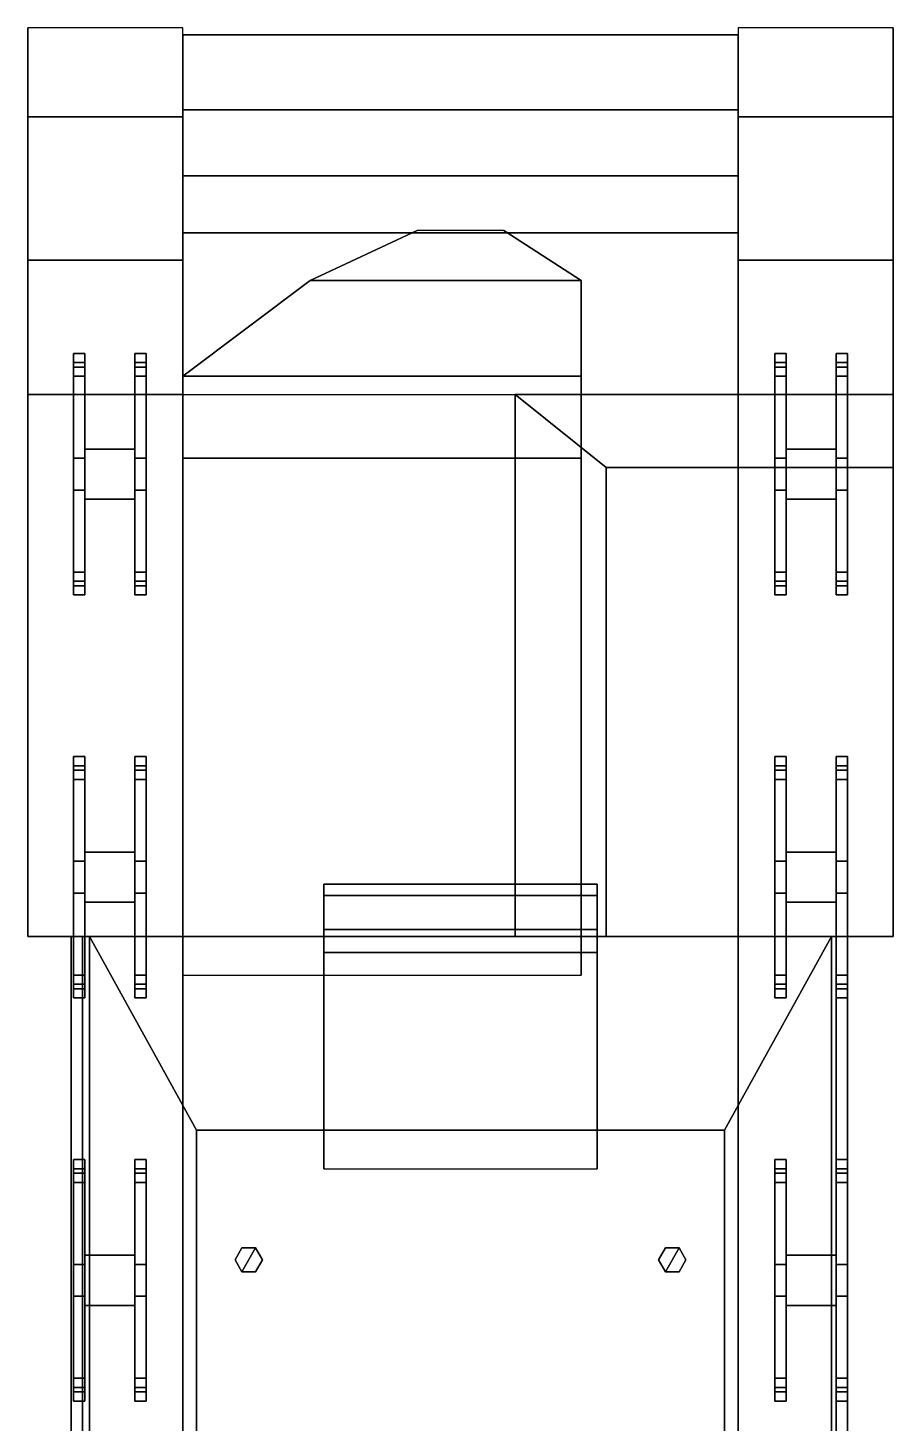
# Model space of a CAD drawing. Extents: x -1.9 to 1.9, y -4.58 to 5.12.
# Drawn here: x -1.9 to 1.9, y -1.01 to 5.12 of the extents above; entities that cross this region are included whole.
import ezdxf

# ---------------------------------------------------------------- set-up
doc = ezdxf.new("R2010")
doc.units = 0
doc.layers.get('0').update_dxf_attribs({"linetype": 'CONTINUOUS'})
doc.layers.add('BOGIE', color=5, linetype='CONTINUOUS')

msp = doc.modelspace()

# ---------------------------------------------------------------- linework, layer by layer
for points in [[(-1.22, 4.73, 1.7), (-1.22, 5.12, 1.32), (-1.9, 5.12, 1.32), (-1.9, 4.73, 1.7)], [(-1.9, 4.63, 0.69), (-1.9, 4.38, 0.55), (-1.9, 4.11, 0.48), (-1.9, 5.12, 1.32)], [(-1.9, 5.12, 1.32), (-1.9, 4.11, 0.48), (-1.9, 4.1, 1.7), (-1.9, 4.73, 1.7)], [(-1.22, 5.09, 1.44), (-1.22, 4.47, 1.64), (1.22, 4.47, 1.64), (1.22, 5.09, 1.44)], [(-1.22, 4.76, 0.66), (-1.22, 4.22, 0.52), (-1.22, 4.47, 1.64), (-1.22, 5.09, 1.44)], [(1.22, 5.09, 1.44), (1.22, 4.76, 0.66), (-1.22, 4.76, 0.66), (-1.22, 5.09, 1.44)], [(1.9, 4.73, 1.7), (1.9, 5.12, 1.32), (1.22, 5.12, 1.32), (1.22, 4.73, 1.7)], [(1.22, 4.47, 1.64), (1.22, 4.22, 0.52), (1.22, 4.76, 0.66), (1.22, 5.09, 1.44)], [(1.9, 4.1, 1.7), (1.9, 4.11, 0.48), (1.9, 5.12, 1.32), (1.9, 4.73, 1.7)], [(1.9, 4.11, 0.48), (1.9, 4.38, 0.55), (1.9, 4.63, 0.69), (1.9, 5.12, 1.32)], [(-1.22, 4.73, 1.7), (-1.22, 4.2643, 1.7), (-1.22, 4.2643, 1.7), (-1.22, 4.9507, 1.4849)], [(1.22, 4.9507, 1.4849), (1.22, 4.2643, 1.7), (1.22, 4.2643, 1.7), (1.22, 4.73, 1.7)], [(-1.9, 4.73, 1.7), (-1.9, 4.1, 1.7), (-1.22, 4.1, 1.7), (-1.22, 4.73, 1.7)], [(1.22, 4.76, 0.66), (1.22, 4.22, 0.52), (-1.22, 4.22, 0.52), (-1.22, 4.76, 0.66)], [(1.22, 4.73, 1.7), (1.22, 4.1, 1.7), (1.9, 4.1, 1.7), (1.9, 4.73, 1.7)], [(-1.22, 4.22, 0.52), (-1.22, -3.2, 0.52), (-1.22, -3.2, 1.64), (-1.22, 4.47, 1.64)], [(-1.22, 4.47, 1.64), (-1.22, 1.13, 1.64), (-1.22, 1.13, 1.92), (-1.22, 3.51, 1.92)], [(1.22, 3.51, 1.92), (1.22, 4.47, 1.64), (-1.22, 4.47, 1.64), (-1.22, 3.51, 1.92)], [(1.22, -3.2, 1.64), (1.22, -3.2, 0.52), (1.22, 4.22, 0.52), (1.22, 4.47, 1.64)], [(1.22, 1.13, 1.92), (1.22, 1.13, 1.64), (1.22, 4.47, 1.64), (1.22, 3.51, 1.92)], [(-0.19, 4.23, 1.71), (-0.66, 4.01, 1.77), (-0.66, 4.01, 1.86)], [(0.53, 4.01, 1.86), (0.19, 4.23, 1.71), (-0.19, 4.23, 1.71), (-0.66, 4.01, 1.86)], [(0.53, 4.01, 1.86), (0.53, 4.01, 1.77), (0.19, 4.23, 1.71), (0.53, 4.01, 1.86)], [(1.22, 4.22, 0.52), (1.22, -3.2, 0.52), (-1.22, -3.2, 0.52), (-1.22, 4.22, 0.52)], [(-1.9, 4.11, 0.48), (-1.9, 3.51, 0.48), (-1.9, 3.51, 1.92), (-1.9, 4.1, 1.7)], [(1.9, 3.51, 1.92), (1.9, 3.51, 0.48), (1.9, 4.11, 0.48), (1.9, 4.1, 1.7)], [(-1.9, 4.1, 1.7), (-1.9, 3.51, 1.92), (-1.22, 3.51, 1.92), (-1.22, 4.1, 1.7)], [(1.22, 4.1, 1.7), (1.22, 3.51, 1.92), (1.9, 3.51, 1.92), (1.9, 4.1, 1.7)], [(-0.66, 4.01, 1.77), (-1.22, 3.59, 1.89), (-1.22, 3.59, 2.13), (-0.66, 4.01, 1.86)], [(-0.66, 4.01, 1.86), (-1.22, 3.59, 2.13), (0.53, 3.59, 2.13), (0.53, 4.01, 1.86)], [(0.53, 3.59, 2.13), (0.53, 3.59, 1.89), (0.53, 4.01, 1.77), (0.53, 4.01, 1.86)], [(-1.22, 3.59, 1.89), (-1.22, 3.23, 1.92), (-1.22, 3.23, 2.35), (-1.22, 3.59, 2.13)], [(-1.22, 3.59, 2.13), (-1.22, 3.23, 2.35), (0.53, 3.23, 2.35), (0.53, 3.59, 2.13)], [(0.53, 3.23, 2.35), (0.53, 3.23, 1.92), (0.53, 3.59, 1.89), (0.53, 3.59, 2.13)], [(-1.9, 3.51, 0.48), (-1.9, 1.13, 0.48), (-1.9, 1.13, 1.92), (-1.9, 3.51, 1.92)], [(-1.9, 3.51, 1.92), (-1.9, 1.13, 1.92), (-1.22, 1.13, 1.92), (-1.22, 3.51, 1.92)], [(1.22, 3.51, 1.92), (1.22, 1.13, 1.92), (1.9, 1.13, 1.92), (1.9, 3.51, 1.92)], [(1.9, 1.13, 1.92), (1.9, 1.13, 0.48), (1.9, 3.51, 0.48), (1.9, 3.51, 1.92)], [(-1.22, 3.23, 2.35), (-1.22, 0.96, 2.35), (0.53, 0.96, 2.35), (0.53, 3.23, 2.35)], [(-1.22, 3.23, 1.92), (-1.22, 1.13, 1.92), (-1.22, 0.96, 2.35), (-1.22, 3.23, 2.35)], [(0.53, 0.96, 2.35), (0.53, 1.13, 1.92), (0.53, 3.23, 1.92), (0.53, 3.23, 2.35)], [(-0.6, 1.36, 2.35), (-0.6, 1.31, 2.35), (-0.6, 1.31, 2.82), (-0.6, 1.36, 2.61)], [(0.6, 1.36, 2.61), (0.6, 1.36, 2.35), (-0.6, 1.36, 2.35), (-0.6, 1.36, 2.61)], [(-0.6, 1.36, 2.61), (-0.6, 1.31, 2.82), (0.6, 1.31, 2.82), (0.6, 1.36, 2.61)], [(0.6, 1.31, 2.82), (0.6, 1.31, 2.35), (0.6, 1.36, 2.35), (0.6, 1.36, 2.61)], [(-0.6, 1.31, 2.35), (-0.6, 1.16, 2.35), (-0.6, 1.16, 3.24), (-0.6, 1.31, 2.82)], [(-0.6, 1.31, 2.82), (-0.6, 1.16, 3.24), (0.6, 1.16, 3.24), (0.6, 1.31, 2.82)], [(0.6, 1.16, 3.24), (0.6, 1.16, 2.35), (0.6, 1.31, 2.35), (0.6, 1.31, 2.82)], [(-1.9, 1.13, 1.92), (-1.9, 1.13, 0.48), (-1.22, 1.13, 0.48), (-1.22, 1.13, 1.92)], [(-1.71, 1.13, 0.48), (-1.71, -3.04, 0.48), (-1.71, -3.04, 1.3), (-1.71, 1.13, 1.3)], [(-1.66, 1.13, 0.48), (-1.66, -3.04, 0.48), (-1.71, -3.04, 0.48), (-1.71, 1.13, 0.48)], [(-1.71, 1.13, 1.3), (-1.71, -3.04, 1.3), (-1.66, -3.04, 1.3), (-1.66, 1.13, 1.3)], [(-1.66, -3.04, 1.3), (-1.66, -3.04, 0.48), (-1.66, 1.13, 0.48), (-1.66, 1.13, 1.3)], [(-0.6, 1.16, 2.35), (-0.6, 1.06, 2.35), (-0.6, 1.06, 3.36), (-0.6, 1.16, 3.24)], [(-0.6, 1.16, 3.24), (-0.6, 1.06, 3.36), (0.6, 1.06, 3.36), (0.6, 1.16, 3.24)], [(0.6, 1.06, 3.36), (0.6, 1.06, 2.35), (0.6, 1.16, 2.35), (0.6, 1.16, 3.24)], [(1.22, 1.13, 1.92), (1.22, 1.13, 0.48), (1.9, 1.13, 0.48), (1.9, 1.13, 1.92)], [(1.65, 1.13, 0.48), (1.65, -3.04, 0.48), (1.65, -3.04, 1.3), (1.65, 1.13, 1.3)], [(1.7, 1.13, 0.48), (1.7, -3.04, 0.48), (1.65, -3.04, 0.48), (1.65, 1.13, 0.48)], [(1.65, 1.13, 1.3), (1.65, -3.04, 1.3), (1.7, -3.04, 1.3), (1.7, 1.13, 1.3)], [(1.7, -3.04, 1.3), (1.7, -3.04, 0.48), (1.7, 1.13, 0.48), (1.7, 1.13, 1.3)], [(-0.6, 1.06, 2.35), (-0.6, 0.96, 2.35), (-0.6, 0.11, 3.35), (-0.6, 1.06, 3.36)], [(-0.6, 1.06, 3.36), (-0.6, 0.11, 3.35), (0.6, 0.11, 3.35), (0.6, 1.06, 3.36)], [(0.6, 0.11, 3.35), (0.6, 0.96, 2.35), (0.6, 1.06, 2.35), (0.6, 1.06, 3.36)], [(-0.96, -0.238, 3.35), (-0.99, -0.29, 3.35), (-0.99, -0.29, 3.56), (-0.96, -0.238, 3.56)], [(-0.96, -0.238, 3.56), (-0.99, -0.29, 3.56), (-0.96, -0.342, 3.56), (-0.9, -0.238, 3.56)], [(-0.9, -0.238, 3.35), (-0.96, -0.238, 3.35), (-0.96, -0.238, 3.56), (-0.9, -0.238, 3.56)], [(-0.9, -0.238, 3.56), (-0.96, -0.342, 3.56), (-0.9, -0.342, 3.56), (-0.87, -0.29, 3.56)], [(-0.87, -0.29, 3.35), (-0.9, -0.238, 3.35), (-0.9, -0.238, 3.56), (-0.87, -0.29, 3.56)], [(0.9, -0.238, 3.35), (0.87, -0.29, 3.35), (0.87, -0.29, 3.56), (0.9, -0.238, 3.56)], [(0.9, -0.238, 3.56), (0.87, -0.29, 3.56), (0.9, -0.342, 3.56), (0.96, -0.238, 3.56)], [(0.96, -0.238, 3.35), (0.9, -0.238, 3.35), (0.9, -0.238, 3.56), (0.96, -0.238, 3.56)], [(0.96, -0.238, 3.56), (0.9, -0.342, 3.56), (0.96, -0.342, 3.56), (0.99, -0.29, 3.56)], [(0.99, -0.29, 3.35), (0.96, -0.238, 3.35), (0.96, -0.238, 3.56), (0.99, -0.29, 3.56)], [(-0.99, -0.29, 3.35), (-0.96, -0.342, 3.35), (-0.96, -0.342, 3.56), (-0.99, -0.29, 3.56)], [(-0.9, -0.342, 3.35), (-0.87, -0.29, 3.35), (-0.87, -0.29, 3.56), (-0.9, -0.342, 3.56)], [(0.87, -0.29, 3.35), (0.9, -0.342, 3.35), (0.9, -0.342, 3.56), (0.87, -0.29, 3.56)], [(0.96, -0.342, 3.35), (0.99, -0.29, 3.35), (0.99, -0.29, 3.56), (0.96, -0.342, 3.56)], [(-0.96, -0.342, 3.35), (-0.9, -0.342, 3.35), (-0.9, -0.342, 3.56), (-0.96, -0.342, 3.56)], [(0.9, -0.342, 3.35), (0.96, -0.342, 3.35), (0.96, -0.342, 3.56), (0.9, -0.342, 3.56)]]:
    msp.add_3dface(points)
at = {"color": 0}
for points in [[(0.24, 3.51, 1.92), (0.24, 1.13, 1.92), (0.64, 1.13, 2.52), (0.64, 3.19, 2.52)], [(1.9, 3.19, 2.52), (1.9, 3.51, 1.92), (0.24, 3.51, 1.92), (0.64, 3.19, 2.52)], [(1.9, 3.51, 1.92), (1.9, 1.13, 1.92), (0.24, 1.13, 1.92), (0.24, 3.51, 1.92)], [(1.9, 1.13, 2.52), (1.9, 1.13, 1.92), (1.9, 3.51, 1.92), (1.9, 3.19, 2.52)], [(0.64, 3.19, 2.52), (0.64, 1.13, 2.52), (1.9, 1.13, 2.52), (1.9, 3.19, 2.52)], [(1.63, 1.13, 2.11), (1.63, 1.13, 1.64), (-1.63, 1.13, 1.64), (-1.63, 1.13, 2.11)], [(-1.63, 1.13, 1.64), (-1.63, -4.58, 1.64), (-1.63, -4.58, 2.18), (-1.63, 1.13, 2.11)], [(-1.63, 1.13, 2.11), (-1.63, -4.55, 2.1796), (-1.16, -3.86, 3.37), (-1.16, 0.28, 3.35)], [(1.16, 0.28, 3.35), (1.63, 1.13, 2.11), (-1.63, 1.13, 2.11), (-1.16, 0.28, 3.35)], [(-1.22, 1.13, 1.64), (-1.22, -4.58, 1.64), (-1.63, -4.58, 1.64), (-1.63, 1.13, 1.64)], [(0.64, 1.13, 2.52), (0.24, 1.13, 1.92), (1.9, 1.13, 1.92), (1.9, 1.13, 2.52)], [(1.16, -3.86, 3.37), (1.63, -4.55, 2.1796), (1.63, 1.13, 2.11), (1.16, 0.28, 3.35)], [(1.63, 1.13, 1.64), (1.63, -4.58, 1.64), (1.22, -4.58, 1.64), (1.22, 1.13, 1.64)], [(1.63, -4.58, 2.18), (1.63, -4.58, 1.64), (1.63, 1.13, 1.64), (1.63, 1.13, 2.11)], [(-1.16, 0.28, 3.35), (-1.16, -3.86, 3.37), (1.16, -3.86, 3.37), (1.16, 0.28, 3.35)]]:
    msp.add_3dface(points, dxfattribs=at)
at = {"layer": 'BOGIE'}
for points in [[(-1.7, 3.69, 0.4), (-1.7, 3.69, 0.35), (-1.7, 3.65, 0.31), (-1.7, 3.63, 0.45)], [(-1.65, 3.69, 0.4), (-1.65, 3.69, 0.35), (-1.7, 3.69, 0.35), (-1.7, 3.69, 0.4)], [(-1.7, 3.65, 0.31), (-1.7, 3.69, 0.35), (-1.65, 3.69, 0.35), (-1.65, 3.65, 0.31)], [(-1.65, 3.63, 0.45), (-1.65, 3.69, 0.4), (-1.7, 3.69, 0.4), (-1.7, 3.63, 0.45)], [(-1.65, 3.65, 0.31), (-1.65, 3.69, 0.35), (-1.65, 3.69, 0.4), (-1.65, 3.63, 0.45)], [(-1.38, 3.63, 0.45), (-1.38, 3.69, 0.4), (-1.43, 3.69, 0.4), (-1.43, 3.63, 0.45)], [(-1.43, 3.65, 0.31), (-1.43, 3.69, 0.35), (-1.38, 3.69, 0.35), (-1.38, 3.65, 0.31)], [(-1.38, 3.69, 0.4), (-1.38, 3.69, 0.35), (-1.43, 3.69, 0.35), (-1.43, 3.69, 0.4)], [(-1.43, 3.69, 0.4), (-1.43, 3.69, 0.35), (-1.43, 3.65, 0.31), (-1.43, 3.63, 0.45)], [(-1.38, 3.65, 0.31), (-1.38, 3.69, 0.35), (-1.38, 3.69, 0.4), (-1.38, 3.63, 0.45)], [(1.43, 3.63, 0.45), (1.43, 3.69, 0.4), (1.38, 3.69, 0.4), (1.38, 3.63, 0.45)], [(1.38, 3.65, 0.31), (1.38, 3.69, 0.35), (1.43, 3.69, 0.35), (1.43, 3.65, 0.31)], [(1.43, 3.69, 0.4), (1.43, 3.69, 0.35), (1.38, 3.69, 0.35), (1.38, 3.69, 0.4)], [(1.38, 3.69, 0.4), (1.38, 3.69, 0.35), (1.38, 3.65, 0.31), (1.38, 3.63, 0.45)], [(1.43, 3.65, 0.31), (1.43, 3.69, 0.35), (1.43, 3.69, 0.4), (1.43, 3.63, 0.45)], [(1.65, 3.69, 0.4), (1.65, 3.69, 0.35), (1.65, 3.65, 0.31), (1.65, 3.63, 0.45)], [(1.7, 3.69, 0.4), (1.7, 3.69, 0.35), (1.65, 3.69, 0.35), (1.65, 3.69, 0.4)], [(1.65, 3.65, 0.31), (1.65, 3.69, 0.35), (1.7, 3.69, 0.35), (1.7, 3.65, 0.31)], [(1.7, 3.63, 0.45), (1.7, 3.69, 0.4), (1.65, 3.69, 0.4), (1.65, 3.63, 0.45)], [(1.7, 3.65, 0.31), (1.7, 3.69, 0.35), (1.7, 3.69, 0.4), (1.7, 3.63, 0.45)], [(-1.7, 3.65, 0.31), (-1.7, 3.59, 0.29), (-1.7, 3.23, 0.24), (-1.7, 3.63, 0.45)], [(-1.65, 3.65, 0.31), (-1.65, 3.59, 0.29), (-1.7, 3.59, 0.29), (-1.7, 3.65, 0.31)], [(-1.7, 3.23, 0.24), (-1.7, 3.09, 0.24), (-1.7, 2.69, 0.45), (-1.7, 3.63, 0.45)], [(-1.7, 3.63, 0.45), (-1.7, 2.69, 0.45), (-1.65, 2.69, 0.45), (-1.65, 3.63, 0.45)], [(-1.65, 3.23, 0.24), (-1.65, 3.59, 0.29), (-1.65, 3.65, 0.31), (-1.65, 3.63, 0.45)], [(-1.65, 2.69, 0.45), (-1.65, 3.09, 0.24), (-1.65, 3.23, 0.24), (-1.65, 3.63, 0.45)], [(-1.43, 3.65, 0.31), (-1.43, 3.59, 0.29), (-1.43, 3.23, 0.24), (-1.43, 3.63, 0.45)], [(-1.38, 3.65, 0.31), (-1.38, 3.59, 0.29), (-1.43, 3.59, 0.29), (-1.43, 3.65, 0.31)], [(-1.43, 3.63, 0.45), (-1.43, 2.69, 0.45), (-1.38, 2.69, 0.45), (-1.38, 3.63, 0.45)], [(-1.43, 3.23, 0.24), (-1.43, 3.09, 0.24), (-1.43, 2.69, 0.45), (-1.43, 3.63, 0.45)], [(-1.38, 3.23, 0.24), (-1.38, 3.59, 0.29), (-1.38, 3.65, 0.31), (-1.38, 3.63, 0.45)], [(-1.38, 2.69, 0.45), (-1.38, 3.09, 0.24), (-1.38, 3.23, 0.24), (-1.38, 3.63, 0.45)], [(1.38, 3.65, 0.31), (1.38, 3.59, 0.29), (1.38, 3.23, 0.24), (1.38, 3.63, 0.45)], [(1.43, 3.65, 0.31), (1.43, 3.59, 0.29), (1.38, 3.59, 0.29), (1.38, 3.65, 0.31)], [(1.38, 3.63, 0.45), (1.38, 2.69, 0.45), (1.43, 2.69, 0.45), (1.43, 3.63, 0.45)], [(1.38, 3.23, 0.24), (1.38, 3.09, 0.24), (1.38, 2.69, 0.45), (1.38, 3.63, 0.45)], [(1.43, 3.23, 0.24), (1.43, 3.59, 0.29), (1.43, 3.65, 0.31), (1.43, 3.63, 0.45)], [(1.43, 2.69, 0.45), (1.43, 3.09, 0.24), (1.43, 3.23, 0.24), (1.43, 3.63, 0.45)], [(1.65, 3.65, 0.31), (1.65, 3.59, 0.29), (1.65, 3.23, 0.24), (1.65, 3.63, 0.45)], [(1.7, 3.65, 0.31), (1.7, 3.59, 0.29), (1.65, 3.59, 0.29), (1.65, 3.65, 0.31)], [(1.65, 3.23, 0.24), (1.65, 3.09, 0.24), (1.65, 2.69, 0.45), (1.65, 3.63, 0.45)], [(1.65, 3.63, 0.45), (1.65, 2.69, 0.45), (1.7, 2.69, 0.45), (1.7, 3.63, 0.45)], [(1.7, 3.23, 0.24), (1.7, 3.59, 0.29), (1.7, 3.65, 0.31), (1.7, 3.63, 0.45)], [(1.7, 2.69, 0.45), (1.7, 3.09, 0.24), (1.7, 3.23, 0.24), (1.7, 3.63, 0.45)], [(-1.7, 3.23, 0.24), (-1.7, 3.59, 0.29), (-1.65, 3.59, 0.29), (-1.65, 3.23, 0.24)], [(-1.43, 3.23, 0.24), (-1.43, 3.59, 0.29), (-1.38, 3.59, 0.29), (-1.38, 3.23, 0.24)], [(1.38, 3.23, 0.24), (1.38, 3.59, 0.29), (1.43, 3.59, 0.29), (1.43, 3.23, 0.24)], [(1.65, 3.23, 0.24), (1.65, 3.59, 0.29), (1.7, 3.59, 0.29), (1.7, 3.23, 0.24)], [(-1.65, 3.27, 0.33), (-1.65, 3.05, 0.33), (-1.65, 3.05, 1.17), (-1.65, 3.27, 1.17)], [(-1.43, 3.27, 1.17), (-1.43, 3.27, 0.33), (-1.65, 3.27, 0.33), (-1.65, 3.27, 1.17)], [(-1.43, 3.27, 0.33), (-1.43, 3.05, 0.33), (-1.65, 3.05, 0.33), (-1.65, 3.27, 0.33)], [(-1.65, 3.27, 1.17), (-1.65, 3.05, 1.17), (-1.43, 3.05, 1.17), (-1.43, 3.27, 1.17)], [(-1.43, 3.05, 1.17), (-1.43, 3.05, 0.33), (-1.43, 3.27, 0.33), (-1.43, 3.27, 1.17)], [(1.65, 3.27, 1.17), (1.65, 3.27, 0.33), (1.43, 3.27, 0.33), (1.43, 3.27, 1.17)], [(1.43, 3.27, 0.33), (1.43, 3.05, 0.33), (1.43, 3.05, 1.17), (1.43, 3.27, 1.17)], [(1.65, 3.27, 0.33), (1.65, 3.05, 0.33), (1.43, 3.05, 0.33), (1.43, 3.27, 0.33)], [(1.43, 3.27, 1.17), (1.43, 3.05, 1.17), (1.65, 3.05, 1.17), (1.65, 3.27, 1.17)], [(1.65, 3.05, 1.17), (1.65, 3.05, 0.33), (1.65, 3.27, 0.33), (1.65, 3.27, 1.17)], [(-1.65, 3.23, 0.24), (-1.65, 3.09, 0.24), (-1.7, 3.09, 0.24), (-1.7, 3.23, 0.24)], [(-1.38, 3.23, 0.24), (-1.38, 3.09, 0.24), (-1.43, 3.09, 0.24), (-1.43, 3.23, 0.24)], [(1.43, 3.23, 0.24), (1.43, 3.09, 0.24), (1.38, 3.09, 0.24), (1.38, 3.23, 0.24)], [(1.7, 3.23, 0.24), (1.7, 3.09, 0.24), (1.65, 3.09, 0.24), (1.65, 3.23, 0.24)], [(-1.65, 3.09, 0.24), (-1.65, 2.73, 0.29), (-1.7, 2.73, 0.29), (-1.7, 3.09, 0.24)], [(-1.7, 3.09, 0.24), (-1.7, 2.73, 0.29), (-1.7, 2.67, 0.31), (-1.7, 2.69, 0.45)], [(-1.65, 2.67, 0.31), (-1.65, 2.73, 0.29), (-1.65, 3.09, 0.24), (-1.65, 2.69, 0.45)], [(-1.43, 3.09, 0.24), (-1.43, 2.73, 0.29), (-1.43, 2.67, 0.31), (-1.43, 2.69, 0.45)], [(-1.38, 3.09, 0.24), (-1.38, 2.73, 0.29), (-1.43, 2.73, 0.29), (-1.43, 3.09, 0.24)], [(-1.38, 2.67, 0.31), (-1.38, 2.73, 0.29), (-1.38, 3.09, 0.24), (-1.38, 2.69, 0.45)], [(1.38, 3.09, 0.24), (1.38, 2.73, 0.29), (1.38, 2.67, 0.31), (1.38, 2.69, 0.45)], [(1.43, 3.09, 0.24), (1.43, 2.73, 0.29), (1.38, 2.73, 0.29), (1.38, 3.09, 0.24)], [(1.43, 2.67, 0.31), (1.43, 2.73, 0.29), (1.43, 3.09, 0.24), (1.43, 2.69, 0.45)], [(1.7, 3.09, 0.24), (1.7, 2.73, 0.29), (1.65, 2.73, 0.29), (1.65, 3.09, 0.24)], [(1.65, 3.09, 0.24), (1.65, 2.73, 0.29), (1.65, 2.67, 0.31), (1.65, 2.69, 0.45)], [(1.7, 2.67, 0.31), (1.7, 2.73, 0.29), (1.7, 3.09, 0.24), (1.7, 2.69, 0.45)], [(-1.65, 3.05, 1.17), (-1.65, 3.05, 0.33), (-1.43, 3.05, 0.33), (-1.43, 3.05, 1.17)], [(1.43, 3.05, 1.17), (1.43, 3.05, 0.33), (1.65, 3.05, 0.33), (1.65, 3.05, 1.17)], [(-1.7, 2.67, 0.31), (-1.7, 2.73, 0.29), (-1.65, 2.73, 0.29), (-1.65, 2.67, 0.31)], [(-1.43, 2.67, 0.31), (-1.43, 2.73, 0.29), (-1.38, 2.73, 0.29), (-1.38, 2.67, 0.31)], [(1.38, 2.67, 0.31), (1.38, 2.73, 0.29), (1.43, 2.73, 0.29), (1.43, 2.67, 0.31)], [(1.65, 2.67, 0.31), (1.65, 2.73, 0.29), (1.7, 2.73, 0.29), (1.7, 2.67, 0.31)], [(-1.7, 2.67, 0.31), (-1.7, 2.63, 0.35), (-1.7, 2.63, 0.4), (-1.7, 2.69, 0.45)], [(-1.7, 2.69, 0.45), (-1.7, 2.63, 0.4), (-1.65, 2.63, 0.4), (-1.65, 2.69, 0.45)], [(-1.65, 2.67, 0.31), (-1.65, 2.63, 0.35), (-1.7, 2.63, 0.35), (-1.7, 2.67, 0.31)], [(-1.65, 2.63, 0.4), (-1.65, 2.63, 0.35), (-1.65, 2.67, 0.31), (-1.65, 2.69, 0.45)], [(-1.43, 2.69, 0.45), (-1.43, 2.63, 0.4), (-1.38, 2.63, 0.4), (-1.38, 2.69, 0.45)], [(-1.43, 2.67, 0.31), (-1.43, 2.63, 0.35), (-1.43, 2.63, 0.4), (-1.43, 2.69, 0.45)], [(-1.38, 2.67, 0.31), (-1.38, 2.63, 0.35), (-1.43, 2.63, 0.35), (-1.43, 2.67, 0.31)], [(-1.38, 2.63, 0.4), (-1.38, 2.63, 0.35), (-1.38, 2.67, 0.31), (-1.38, 2.69, 0.45)], [(1.38, 2.69, 0.45), (1.38, 2.63, 0.4), (1.43, 2.63, 0.4), (1.43, 2.69, 0.45)], [(1.38, 2.67, 0.31), (1.38, 2.63, 0.35), (1.38, 2.63, 0.4), (1.38, 2.69, 0.45)], [(1.43, 2.67, 0.31), (1.43, 2.63, 0.35), (1.38, 2.63, 0.35), (1.38, 2.67, 0.31)], [(1.43, 2.63, 0.4), (1.43, 2.63, 0.35), (1.43, 2.67, 0.31), (1.43, 2.69, 0.45)], [(1.65, 2.67, 0.31), (1.65, 2.63, 0.35), (1.65, 2.63, 0.4), (1.65, 2.69, 0.45)], [(1.65, 2.69, 0.45), (1.65, 2.63, 0.4), (1.7, 2.63, 0.4), (1.7, 2.69, 0.45)], [(1.7, 2.67, 0.31), (1.7, 2.63, 0.35), (1.65, 2.63, 0.35), (1.65, 2.67, 0.31)], [(1.7, 2.63, 0.4), (1.7, 2.63, 0.35), (1.7, 2.67, 0.31), (1.7, 2.69, 0.45)], [(-1.7, 2.63, 0.4), (-1.7, 2.63, 0.35), (-1.65, 2.63, 0.35), (-1.65, 2.63, 0.4)], [(-1.43, 2.63, 0.4), (-1.43, 2.63, 0.35), (-1.38, 2.63, 0.35), (-1.38, 2.63, 0.4)], [(1.38, 2.63, 0.4), (1.38, 2.63, 0.35), (1.43, 2.63, 0.35), (1.43, 2.63, 0.4)], [(1.65, 2.63, 0.4), (1.65, 2.63, 0.35), (1.7, 2.63, 0.35), (1.7, 2.63, 0.4)], [(-1.7, 1.92, 0.4), (-1.7, 1.92, 0.35), (-1.7, 1.88, 0.31), (-1.7, 1.86, 0.45)], [(-1.65, 1.92, 0.4), (-1.65, 1.92, 0.35), (-1.7, 1.92, 0.35), (-1.7, 1.92, 0.4)], [(-1.7, 1.88, 0.31), (-1.7, 1.92, 0.35), (-1.65, 1.92, 0.35), (-1.65, 1.88, 0.31)], [(-1.65, 1.86, 0.45), (-1.65, 1.92, 0.4), (-1.7, 1.92, 0.4), (-1.7, 1.86, 0.45)], [(-1.65, 1.88, 0.31), (-1.65, 1.92, 0.35), (-1.65, 1.92, 0.4), (-1.65, 1.86, 0.45)], [(-1.38, 1.86, 0.45), (-1.38, 1.92, 0.4), (-1.43, 1.92, 0.4), (-1.43, 1.86, 0.45)], [(-1.43, 1.88, 0.31), (-1.43, 1.92, 0.35), (-1.38, 1.92, 0.35), (-1.38, 1.88, 0.31)], [(-1.38, 1.92, 0.4), (-1.38, 1.92, 0.35), (-1.43, 1.92, 0.35), (-1.43, 1.92, 0.4)], [(-1.43, 1.92, 0.4), (-1.43, 1.92, 0.35), (-1.43, 1.88, 0.31), (-1.43, 1.86, 0.45)], [(-1.38, 1.88, 0.31), (-1.38, 1.92, 0.35), (-1.38, 1.92, 0.4), (-1.38, 1.86, 0.45)], [(1.43, 1.86, 0.45), (1.43, 1.92, 0.4), (1.38, 1.92, 0.4), (1.38, 1.86, 0.45)], [(1.38, 1.88, 0.31), (1.38, 1.92, 0.35), (1.43, 1.92, 0.35), (1.43, 1.88, 0.31)], [(1.43, 1.92, 0.4), (1.43, 1.92, 0.35), (1.38, 1.92, 0.35), (1.38, 1.92, 0.4)], [(1.38, 1.92, 0.4), (1.38, 1.92, 0.35), (1.38, 1.88, 0.31), (1.38, 1.86, 0.45)], [(1.43, 1.88, 0.31), (1.43, 1.92, 0.35), (1.43, 1.92, 0.4), (1.43, 1.86, 0.45)], [(1.65, 1.92, 0.4), (1.65, 1.92, 0.35), (1.65, 1.88, 0.31), (1.65, 1.86, 0.45)], [(1.7, 1.92, 0.4), (1.7, 1.92, 0.35), (1.65, 1.92, 0.35), (1.65, 1.92, 0.4)], [(1.65, 1.88, 0.31), (1.65, 1.92, 0.35), (1.7, 1.92, 0.35), (1.7, 1.88, 0.31)], [(1.7, 1.86, 0.45), (1.7, 1.92, 0.4), (1.65, 1.92, 0.4), (1.65, 1.86, 0.45)], [(1.7, 1.88, 0.31), (1.7, 1.92, 0.35), (1.7, 1.92, 0.4), (1.7, 1.86, 0.45)], [(-1.7, 1.88, 0.31), (-1.7, 1.82, 0.29), (-1.7, 1.46, 0.24), (-1.7, 1.86, 0.45)], [(-1.65, 1.88, 0.31), (-1.65, 1.82, 0.29), (-1.7, 1.82, 0.29), (-1.7, 1.88, 0.31)], [(-1.7, 1.46, 0.24), (-1.7, 1.32, 0.24), (-1.7, 0.92, 0.45), (-1.7, 1.86, 0.45)], [(-1.7, 1.86, 0.45), (-1.7, 0.92, 0.45), (-1.65, 0.92, 0.45), (-1.65, 1.86, 0.45)], [(-1.65, 1.46, 0.24), (-1.65, 1.82, 0.29), (-1.65, 1.88, 0.31), (-1.65, 1.86, 0.45)], [(-1.65, 0.92, 0.45), (-1.65, 1.32, 0.24), (-1.65, 1.46, 0.24), (-1.65, 1.86, 0.45)], [(-1.43, 1.88, 0.31), (-1.43, 1.82, 0.29), (-1.43, 1.46, 0.24), (-1.43, 1.86, 0.45)], [(-1.38, 1.88, 0.31), (-1.38, 1.82, 0.29), (-1.43, 1.82, 0.29), (-1.43, 1.88, 0.31)], [(-1.43, 1.86, 0.45), (-1.43, 0.92, 0.45), (-1.38, 0.92, 0.45), (-1.38, 1.86, 0.45)], [(-1.43, 1.46, 0.24), (-1.43, 1.32, 0.24), (-1.43, 0.92, 0.45), (-1.43, 1.86, 0.45)], [(-1.38, 1.46, 0.24), (-1.38, 1.82, 0.29), (-1.38, 1.88, 0.31), (-1.38, 1.86, 0.45)], [(-1.38, 0.92, 0.45), (-1.38, 1.32, 0.24), (-1.38, 1.46, 0.24), (-1.38, 1.86, 0.45)], [(1.38, 1.88, 0.31), (1.38, 1.82, 0.29), (1.38, 1.46, 0.24), (1.38, 1.86, 0.45)], [(1.43, 1.88, 0.31), (1.43, 1.82, 0.29), (1.38, 1.82, 0.29), (1.38, 1.88, 0.31)], [(1.38, 1.86, 0.45), (1.38, 0.92, 0.45), (1.43, 0.92, 0.45), (1.43, 1.86, 0.45)], [(1.38, 1.46, 0.24), (1.38, 1.32, 0.24), (1.38, 0.92, 0.45), (1.38, 1.86, 0.45)], [(1.43, 1.46, 0.24), (1.43, 1.82, 0.29), (1.43, 1.88, 0.31), (1.43, 1.86, 0.45)], [(1.43, 0.92, 0.45), (1.43, 1.32, 0.24), (1.43, 1.46, 0.24), (1.43, 1.86, 0.45)], [(1.65, 1.88, 0.31), (1.65, 1.82, 0.29), (1.65, 1.46, 0.24), (1.65, 1.86, 0.45)], [(1.7, 1.88, 0.31), (1.7, 1.82, 0.29), (1.65, 1.82, 0.29), (1.65, 1.88, 0.31)], [(1.65, 1.46, 0.24), (1.65, 1.32, 0.24), (1.65, 0.92, 0.45), (1.65, 1.86, 0.45)], [(1.65, 1.86, 0.45), (1.65, 0.92, 0.45), (1.7, 0.92, 0.45), (1.7, 1.86, 0.45)], [(1.7, 1.46, 0.24), (1.7, 1.82, 0.29), (1.7, 1.88, 0.31), (1.7, 1.86, 0.45)], [(1.7, 0.92, 0.45), (1.7, 1.32, 0.24), (1.7, 1.46, 0.24), (1.7, 1.86, 0.45)], [(-1.7, 1.46, 0.24), (-1.7, 1.82, 0.29), (-1.65, 1.82, 0.29), (-1.65, 1.46, 0.24)], [(-1.43, 1.46, 0.24), (-1.43, 1.82, 0.29), (-1.38, 1.82, 0.29), (-1.38, 1.46, 0.24)], [(1.38, 1.46, 0.24), (1.38, 1.82, 0.29), (1.43, 1.82, 0.29), (1.43, 1.46, 0.24)], [(1.65, 1.46, 0.24), (1.65, 1.82, 0.29), (1.7, 1.82, 0.29), (1.7, 1.46, 0.24)], [(-1.65, 1.5, 0.33), (-1.65, 1.28, 0.33), (-1.65, 1.28, 1.17), (-1.65, 1.5, 1.17)], [(-1.43, 1.5, 1.17), (-1.43, 1.5, 0.33), (-1.65, 1.5, 0.33), (-1.65, 1.5, 1.17)], [(-1.43, 1.5, 0.33), (-1.43, 1.28, 0.33), (-1.65, 1.28, 0.33), (-1.65, 1.5, 0.33)], [(-1.65, 1.5, 1.17), (-1.65, 1.28, 1.17), (-1.43, 1.28, 1.17), (-1.43, 1.5, 1.17)], [(-1.43, 1.28, 1.17), (-1.43, 1.28, 0.33), (-1.43, 1.5, 0.33), (-1.43, 1.5, 1.17)], [(1.65, 1.5, 1.17), (1.65, 1.5, 0.33), (1.43, 1.5, 0.33), (1.43, 1.5, 1.17)], [(1.43, 1.5, 0.33), (1.43, 1.28, 0.33), (1.43, 1.28, 1.17), (1.43, 1.5, 1.17)], [(1.65, 1.5, 0.33), (1.65, 1.28, 0.33), (1.43, 1.28, 0.33), (1.43, 1.5, 0.33)], [(1.43, 1.5, 1.17), (1.43, 1.28, 1.17), (1.65, 1.28, 1.17), (1.65, 1.5, 1.17)], [(1.65, 1.28, 1.17), (1.65, 1.28, 0.33), (1.65, 1.5, 0.33), (1.65, 1.5, 1.17)], [(-1.65, 1.46, 0.24), (-1.65, 1.32, 0.24), (-1.7, 1.32, 0.24), (-1.7, 1.46, 0.24)], [(-1.38, 1.46, 0.24), (-1.38, 1.32, 0.24), (-1.43, 1.32, 0.24), (-1.43, 1.46, 0.24)], [(1.43, 1.46, 0.24), (1.43, 1.32, 0.24), (1.38, 1.32, 0.24), (1.38, 1.46, 0.24)], [(1.7, 1.46, 0.24), (1.7, 1.32, 0.24), (1.65, 1.32, 0.24), (1.65, 1.46, 0.24)], [(-1.65, 1.32, 0.24), (-1.65, 0.96, 0.29), (-1.7, 0.96, 0.29), (-1.7, 1.32, 0.24)], [(-1.7, 1.32, 0.24), (-1.7, 0.96, 0.29), (-1.7, 0.9, 0.31), (-1.7, 0.92, 0.45)], [(-1.65, 0.9, 0.31), (-1.65, 0.96, 0.29), (-1.65, 1.32, 0.24), (-1.65, 0.92, 0.45)], [(-1.43, 1.32, 0.24), (-1.43, 0.96, 0.29), (-1.43, 0.9, 0.31), (-1.43, 0.92, 0.45)], [(-1.38, 1.32, 0.24), (-1.38, 0.96, 0.29), (-1.43, 0.96, 0.29), (-1.43, 1.32, 0.24)], [(-1.38, 0.9, 0.31), (-1.38, 0.96, 0.29), (-1.38, 1.32, 0.24), (-1.38, 0.92, 0.45)], [(1.38, 1.32, 0.24), (1.38, 0.96, 0.29), (1.38, 0.9, 0.31), (1.38, 0.92, 0.45)], [(1.43, 1.32, 0.24), (1.43, 0.96, 0.29), (1.38, 0.96, 0.29), (1.38, 1.32, 0.24)], [(1.43, 0.9, 0.31), (1.43, 0.96, 0.29), (1.43, 1.32, 0.24), (1.43, 0.92, 0.45)], [(1.7, 1.32, 0.24), (1.7, 0.96, 0.29), (1.65, 0.96, 0.29), (1.65, 1.32, 0.24)], [(1.65, 1.32, 0.24), (1.65, 0.96, 0.29), (1.65, 0.9, 0.31), (1.65, 0.92, 0.45)], [(1.7, 0.9, 0.31), (1.7, 0.96, 0.29), (1.7, 1.32, 0.24), (1.7, 0.92, 0.45)], [(-1.65, 1.28, 1.17), (-1.65, 1.28, 0.33), (-1.43, 1.28, 0.33), (-1.43, 1.28, 1.17)], [(1.43, 1.28, 1.17), (1.43, 1.28, 0.33), (1.65, 1.28, 0.33), (1.65, 1.28, 1.17)], [(-1.7, 0.9, 0.31), (-1.7, 0.96, 0.29), (-1.65, 0.96, 0.29), (-1.65, 0.9, 0.31)], [(-1.7, 0.9, 0.31), (-1.7, 0.86, 0.35), (-1.7, 0.86, 0.4), (-1.7, 0.92, 0.45)], [(-1.7, 0.92, 0.45), (-1.7, 0.86, 0.4), (-1.65, 0.86, 0.4), (-1.65, 0.92, 0.45)], [(-1.65, 0.86, 0.4), (-1.65, 0.86, 0.35), (-1.65, 0.9, 0.31), (-1.65, 0.92, 0.45)], [(-1.43, 0.9, 0.31), (-1.43, 0.96, 0.29), (-1.38, 0.96, 0.29), (-1.38, 0.9, 0.31)], [(-1.43, 0.92, 0.45), (-1.43, 0.86, 0.4), (-1.38, 0.86, 0.4), (-1.38, 0.92, 0.45)], [(-1.43, 0.9, 0.31), (-1.43, 0.86, 0.35), (-1.43, 0.86, 0.4), (-1.43, 0.92, 0.45)], [(-1.38, 0.86, 0.4), (-1.38, 0.86, 0.35), (-1.38, 0.9, 0.31), (-1.38, 0.92, 0.45)], [(1.38, 0.9, 0.31), (1.38, 0.96, 0.29), (1.43, 0.96, 0.29), (1.43, 0.9, 0.31)], [(1.38, 0.92, 0.45), (1.38, 0.86, 0.4), (1.43, 0.86, 0.4), (1.43, 0.92, 0.45)], [(1.38, 0.9, 0.31), (1.38, 0.86, 0.35), (1.38, 0.86, 0.4), (1.38, 0.92, 0.45)], [(1.43, 0.86, 0.4), (1.43, 0.86, 0.35), (1.43, 0.9, 0.31), (1.43, 0.92, 0.45)], [(1.65, 0.9, 0.31), (1.65, 0.96, 0.29), (1.7, 0.96, 0.29), (1.7, 0.9, 0.31)], [(1.65, 0.9, 0.31), (1.65, 0.86, 0.35), (1.65, 0.86, 0.4), (1.65, 0.92, 0.45)], [(1.65, 0.92, 0.45), (1.65, 0.86, 0.4), (1.7, 0.86, 0.4), (1.7, 0.92, 0.45)], [(1.7, 0.86, 0.4), (1.7, 0.86, 0.35), (1.7, 0.9, 0.31), (1.7, 0.92, 0.45)], [(-1.65, 0.9, 0.31), (-1.65, 0.86, 0.35), (-1.7, 0.86, 0.35), (-1.7, 0.9, 0.31)], [(-1.7, 0.86, 0.4), (-1.7, 0.86, 0.35), (-1.65, 0.86, 0.35), (-1.65, 0.86, 0.4)], [(-1.38, 0.9, 0.31), (-1.38, 0.86, 0.35), (-1.43, 0.86, 0.35), (-1.43, 0.9, 0.31)], [(-1.43, 0.86, 0.4), (-1.43, 0.86, 0.35), (-1.38, 0.86, 0.35), (-1.38, 0.86, 0.4)], [(1.43, 0.9, 0.31), (1.43, 0.86, 0.35), (1.38, 0.86, 0.35), (1.38, 0.9, 0.31)], [(1.38, 0.86, 0.4), (1.38, 0.86, 0.35), (1.43, 0.86, 0.35), (1.43, 0.86, 0.4)], [(1.7, 0.9, 0.31), (1.7, 0.86, 0.35), (1.65, 0.86, 0.35), (1.65, 0.9, 0.31)], [(1.65, 0.86, 0.4), (1.65, 0.86, 0.35), (1.7, 0.86, 0.35), (1.7, 0.86, 0.4)], [(-1.65, 0.09, 0.45), (-1.65, 0.15, 0.4), (-1.7, 0.15, 0.4), (-1.7, 0.09, 0.45)], [(-1.7, 0.11, 0.31), (-1.7, 0.15, 0.35), (-1.65, 0.15, 0.35), (-1.65, 0.11, 0.31)], [(-1.65, 0.15, 0.4), (-1.65, 0.15, 0.35), (-1.7, 0.15, 0.35), (-1.7, 0.15, 0.4)], [(-1.7, 0.15, 0.4), (-1.7, 0.15, 0.35), (-1.7, 0.11, 0.31), (-1.7, 0.09, 0.45)], [(-1.65, 0.11, 0.31), (-1.65, 0.15, 0.35), (-1.65, 0.15, 0.4), (-1.65, 0.09, 0.45)], [(-1.43, 0.15, 0.4), (-1.43, 0.15, 0.35), (-1.43, 0.11, 0.31), (-1.43, 0.09, 0.45)], [(-1.38, 0.15, 0.4), (-1.38, 0.15, 0.35), (-1.43, 0.15, 0.35), (-1.43, 0.15, 0.4)], [(-1.43, 0.11, 0.31), (-1.43, 0.15, 0.35), (-1.38, 0.15, 0.35), (-1.38, 0.11, 0.31)], [(-1.38, 0.09, 0.45), (-1.38, 0.15, 0.4), (-1.43, 0.15, 0.4), (-1.43, 0.09, 0.45)], [(-1.38, 0.11, 0.31), (-1.38, 0.15, 0.35), (-1.38, 0.15, 0.4), (-1.38, 0.09, 0.45)], [(1.38, 0.15, 0.4), (1.38, 0.15, 0.35), (1.38, 0.11, 0.31), (1.38, 0.09, 0.45)], [(1.43, 0.15, 0.4), (1.43, 0.15, 0.35), (1.38, 0.15, 0.35), (1.38, 0.15, 0.4)], [(1.38, 0.11, 0.31), (1.38, 0.15, 0.35), (1.43, 0.15, 0.35), (1.43, 0.11, 0.31)], [(1.43, 0.09, 0.45), (1.43, 0.15, 0.4), (1.38, 0.15, 0.4), (1.38, 0.09, 0.45)], [(1.43, 0.11, 0.31), (1.43, 0.15, 0.35), (1.43, 0.15, 0.4), (1.43, 0.09, 0.45)], [(1.7, 0.09, 0.45), (1.7, 0.15, 0.4), (1.65, 0.15, 0.4), (1.65, 0.09, 0.45)], [(1.65, 0.11, 0.31), (1.65, 0.15, 0.35), (1.7, 0.15, 0.35), (1.7, 0.11, 0.31)], [(1.7, 0.15, 0.4), (1.7, 0.15, 0.35), (1.65, 0.15, 0.35), (1.65, 0.15, 0.4)], [(1.65, 0.15, 0.4), (1.65, 0.15, 0.35), (1.65, 0.11, 0.31), (1.65, 0.09, 0.45)], [(1.7, 0.11, 0.31), (1.7, 0.15, 0.35), (1.7, 0.15, 0.4), (1.7, 0.09, 0.45)], [(-1.65, 0.11, 0.31), (-1.65, 0.05, 0.29), (-1.7, 0.05, 0.29), (-1.7, 0.11, 0.31)], [(-1.7, 0.11, 0.31), (-1.7, 0.05, 0.29), (-1.7, -0.31, 0.24), (-1.7, 0.09, 0.45)], [(-1.7, 0.09, 0.45), (-1.7, -0.85, 0.45), (-1.65, -0.85, 0.45), (-1.65, 0.09, 0.45)], [(-1.7, -0.31, 0.24), (-1.7, -0.45, 0.24), (-1.7, -0.85, 0.45), (-1.7, 0.09, 0.45)], [(-1.65, -0.31, 0.24), (-1.65, 0.05, 0.29), (-1.65, 0.11, 0.31), (-1.65, 0.09, 0.45)], [(-1.65, -0.85, 0.45), (-1.65, -0.45, 0.24), (-1.65, -0.31, 0.24), (-1.65, 0.09, 0.45)], [(-1.43, 0.11, 0.31), (-1.43, 0.05, 0.29), (-1.43, -0.31, 0.24), (-1.43, 0.09, 0.45)], [(-1.38, 0.11, 0.31), (-1.38, 0.05, 0.29), (-1.43, 0.05, 0.29), (-1.43, 0.11, 0.31)], [(-1.43, -0.31, 0.24), (-1.43, -0.45, 0.24), (-1.43, -0.85, 0.45), (-1.43, 0.09, 0.45)], [(-1.43, 0.09, 0.45), (-1.43, -0.85, 0.45), (-1.38, -0.85, 0.45), (-1.38, 0.09, 0.45)], [(-1.38, -0.31, 0.24), (-1.38, 0.05, 0.29), (-1.38, 0.11, 0.31), (-1.38, 0.09, 0.45)], [(-1.38, -0.85, 0.45), (-1.38, -0.45, 0.24), (-1.38, -0.31, 0.24), (-1.38, 0.09, 0.45)], [(1.38, 0.11, 0.31), (1.38, 0.05, 0.29), (1.38, -0.31, 0.24), (1.38, 0.09, 0.45)], [(1.43, 0.11, 0.31), (1.43, 0.05, 0.29), (1.38, 0.05, 0.29), (1.38, 0.11, 0.31)], [(1.38, -0.31, 0.24), (1.38, -0.45, 0.24), (1.38, -0.85, 0.45), (1.38, 0.09, 0.45)], [(1.38, 0.09, 0.45), (1.38, -0.85, 0.45), (1.43, -0.85, 0.45), (1.43, 0.09, 0.45)], [(1.43, -0.31, 0.24), (1.43, 0.05, 0.29), (1.43, 0.11, 0.31), (1.43, 0.09, 0.45)], [(1.43, -0.85, 0.45), (1.43, -0.45, 0.24), (1.43, -0.31, 0.24), (1.43, 0.09, 0.45)], [(1.7, 0.11, 0.31), (1.7, 0.05, 0.29), (1.65, 0.05, 0.29), (1.65, 0.11, 0.31)], [(1.65, 0.11, 0.31), (1.65, 0.05, 0.29), (1.65, -0.31, 0.24), (1.65, 0.09, 0.45)], [(1.65, 0.09, 0.45), (1.65, -0.85, 0.45), (1.7, -0.85, 0.45), (1.7, 0.09, 0.45)], [(1.65, -0.31, 0.24), (1.65, -0.45, 0.24), (1.65, -0.85, 0.45), (1.65, 0.09, 0.45)], [(1.7, -0.31, 0.24), (1.7, 0.05, 0.29), (1.7, 0.11, 0.31), (1.7, 0.09, 0.45)], [(1.7, -0.85, 0.45), (1.7, -0.45, 0.24), (1.7, -0.31, 0.24), (1.7, 0.09, 0.45)], [(-1.7, -0.31, 0.24), (-1.7, 0.05, 0.29), (-1.65, 0.05, 0.29), (-1.65, -0.31, 0.24)], [(-1.43, -0.31, 0.24), (-1.43, 0.05, 0.29), (-1.38, 0.05, 0.29), (-1.38, -0.31, 0.24)], [(1.38, -0.31, 0.24), (1.38, 0.05, 0.29), (1.43, 0.05, 0.29), (1.43, -0.31, 0.24)], [(1.65, -0.31, 0.24), (1.65, 0.05, 0.29), (1.7, 0.05, 0.29), (1.7, -0.31, 0.24)], [(-1.43, -0.27, 1.17), (-1.43, -0.27, 0.33), (-1.65, -0.27, 0.33), (-1.65, -0.27, 1.17)], [(-1.65, -0.27, 0.33), (-1.65, -0.49, 0.33), (-1.65, -0.49, 1.17), (-1.65, -0.27, 1.17)], [(-1.43, -0.27, 0.33), (-1.43, -0.49, 0.33), (-1.65, -0.49, 0.33), (-1.65, -0.27, 0.33)], [(-1.65, -0.27, 1.17), (-1.65, -0.49, 1.17), (-1.43, -0.49, 1.17), (-1.43, -0.27, 1.17)], [(-1.43, -0.49, 1.17), (-1.43, -0.49, 0.33), (-1.43, -0.27, 0.33), (-1.43, -0.27, 1.17)], [(1.43, -0.27, 0.33), (1.43, -0.49, 0.33), (1.43, -0.49, 1.17), (1.43, -0.27, 1.17)], [(1.65, -0.27, 1.17), (1.65, -0.27, 0.33), (1.43, -0.27, 0.33), (1.43, -0.27, 1.17)], [(1.65, -0.27, 0.33), (1.65, -0.49, 0.33), (1.43, -0.49, 0.33), (1.43, -0.27, 0.33)], [(1.43, -0.27, 1.17), (1.43, -0.49, 1.17), (1.65, -0.49, 1.17), (1.65, -0.27, 1.17)], [(1.65, -0.49, 1.17), (1.65, -0.49, 0.33), (1.65, -0.27, 0.33), (1.65, -0.27, 1.17)], [(-1.65, -0.31, 0.24), (-1.65, -0.45, 0.24), (-1.7, -0.45, 0.24), (-1.7, -0.31, 0.24)], [(-1.38, -0.31, 0.24), (-1.38, -0.45, 0.24), (-1.43, -0.45, 0.24), (-1.43, -0.31, 0.24)], [(1.43, -0.31, 0.24), (1.43, -0.45, 0.24), (1.38, -0.45, 0.24), (1.38, -0.31, 0.24)], [(1.7, -0.31, 0.24), (1.7, -0.45, 0.24), (1.65, -0.45, 0.24), (1.65, -0.31, 0.24)], [(-1.7, -0.45, 0.24), (-1.7, -0.81, 0.29), (-1.7, -0.87, 0.31), (-1.7, -0.85, 0.45)], [(-1.65, -0.45, 0.24), (-1.65, -0.81, 0.29), (-1.7, -0.81, 0.29), (-1.7, -0.45, 0.24)], [(-1.65, -0.87, 0.31), (-1.65, -0.81, 0.29), (-1.65, -0.45, 0.24), (-1.65, -0.85, 0.45)], [(-1.65, -0.49, 1.17), (-1.65, -0.49, 0.33), (-1.43, -0.49, 0.33), (-1.43, -0.49, 1.17)], [(-1.38, -0.45, 0.24), (-1.38, -0.81, 0.29), (-1.43, -0.81, 0.29), (-1.43, -0.45, 0.24)], [(-1.43, -0.45, 0.24), (-1.43, -0.81, 0.29), (-1.43, -0.87, 0.31), (-1.43, -0.85, 0.45)], [(-1.38, -0.87, 0.31), (-1.38, -0.81, 0.29), (-1.38, -0.45, 0.24), (-1.38, -0.85, 0.45)], [(1.43, -0.45, 0.24), (1.43, -0.81, 0.29), (1.38, -0.81, 0.29), (1.38, -0.45, 0.24)], [(1.38, -0.45, 0.24), (1.38, -0.81, 0.29), (1.38, -0.87, 0.31), (1.38, -0.85, 0.45)], [(1.43, -0.87, 0.31), (1.43, -0.81, 0.29), (1.43, -0.45, 0.24), (1.43, -0.85, 0.45)], [(1.43, -0.49, 1.17), (1.43, -0.49, 0.33), (1.65, -0.49, 0.33), (1.65, -0.49, 1.17)], [(1.65, -0.45, 0.24), (1.65, -0.81, 0.29), (1.65, -0.87, 0.31), (1.65, -0.85, 0.45)], [(1.7, -0.45, 0.24), (1.7, -0.81, 0.29), (1.65, -0.81, 0.29), (1.65, -0.45, 0.24)], [(1.7, -0.87, 0.31), (1.7, -0.81, 0.29), (1.7, -0.45, 0.24), (1.7, -0.85, 0.45)], [(-1.7, -0.87, 0.31), (-1.7, -0.81, 0.29), (-1.65, -0.81, 0.29), (-1.65, -0.87, 0.31)], [(-1.7, -0.85, 0.45), (-1.7, -0.91, 0.4), (-1.65, -0.91, 0.4), (-1.65, -0.85, 0.45)], [(-1.7, -0.87, 0.31), (-1.7, -0.91, 0.35), (-1.7, -0.91, 0.4), (-1.7, -0.85, 0.45)], [(-1.65, -0.91, 0.4), (-1.65, -0.91, 0.35), (-1.65, -0.87, 0.31), (-1.65, -0.85, 0.45)], [(-1.43, -0.87, 0.31), (-1.43, -0.81, 0.29), (-1.38, -0.81, 0.29), (-1.38, -0.87, 0.31)], [(-1.43, -0.87, 0.31), (-1.43, -0.91, 0.35), (-1.43, -0.91, 0.4), (-1.43, -0.85, 0.45)], [(-1.43, -0.85, 0.45), (-1.43, -0.91, 0.4), (-1.38, -0.91, 0.4), (-1.38, -0.85, 0.45)], [(-1.38, -0.91, 0.4), (-1.38, -0.91, 0.35), (-1.38, -0.87, 0.31), (-1.38, -0.85, 0.45)], [(1.38, -0.87, 0.31), (1.38, -0.81, 0.29), (1.43, -0.81, 0.29), (1.43, -0.87, 0.31)], [(1.38, -0.87, 0.31), (1.38, -0.91, 0.35), (1.38, -0.91, 0.4), (1.38, -0.85, 0.45)], [(1.38, -0.85, 0.45), (1.38, -0.91, 0.4), (1.43, -0.91, 0.4), (1.43, -0.85, 0.45)], [(1.43, -0.91, 0.4), (1.43, -0.91, 0.35), (1.43, -0.87, 0.31), (1.43, -0.85, 0.45)], [(1.65, -0.87, 0.31), (1.65, -0.81, 0.29), (1.7, -0.81, 0.29), (1.7, -0.87, 0.31)], [(1.65, -0.85, 0.45), (1.65, -0.91, 0.4), (1.7, -0.91, 0.4), (1.7, -0.85, 0.45)], [(1.65, -0.87, 0.31), (1.65, -0.91, 0.35), (1.65, -0.91, 0.4), (1.65, -0.85, 0.45)], [(1.7, -0.91, 0.4), (1.7, -0.91, 0.35), (1.7, -0.87, 0.31), (1.7, -0.85, 0.45)], [(-1.65, -0.87, 0.31), (-1.65, -0.91, 0.35), (-1.7, -0.91, 0.35), (-1.7, -0.87, 0.31)], [(-1.7, -0.91, 0.4), (-1.7, -0.91, 0.35), (-1.65, -0.91, 0.35), (-1.65, -0.91, 0.4)], [(-1.38, -0.87, 0.31), (-1.38, -0.91, 0.35), (-1.43, -0.91, 0.35), (-1.43, -0.87, 0.31)], [(-1.43, -0.91, 0.4), (-1.43, -0.91, 0.35), (-1.38, -0.91, 0.35), (-1.38, -0.91, 0.4)], [(1.43, -0.87, 0.31), (1.43, -0.91, 0.35), (1.38, -0.91, 0.35), (1.38, -0.87, 0.31)], [(1.38, -0.91, 0.4), (1.38, -0.91, 0.35), (1.43, -0.91, 0.35), (1.43, -0.91, 0.4)], [(1.7, -0.87, 0.31), (1.7, -0.91, 0.35), (1.65, -0.91, 0.35), (1.65, -0.87, 0.31)], [(1.65, -0.91, 0.4), (1.65, -0.91, 0.35), (1.7, -0.91, 0.35), (1.7, -0.91, 0.4)]]:
    msp.add_3dface(points, dxfattribs=at)

doc.saveas('drawing.dxf')
